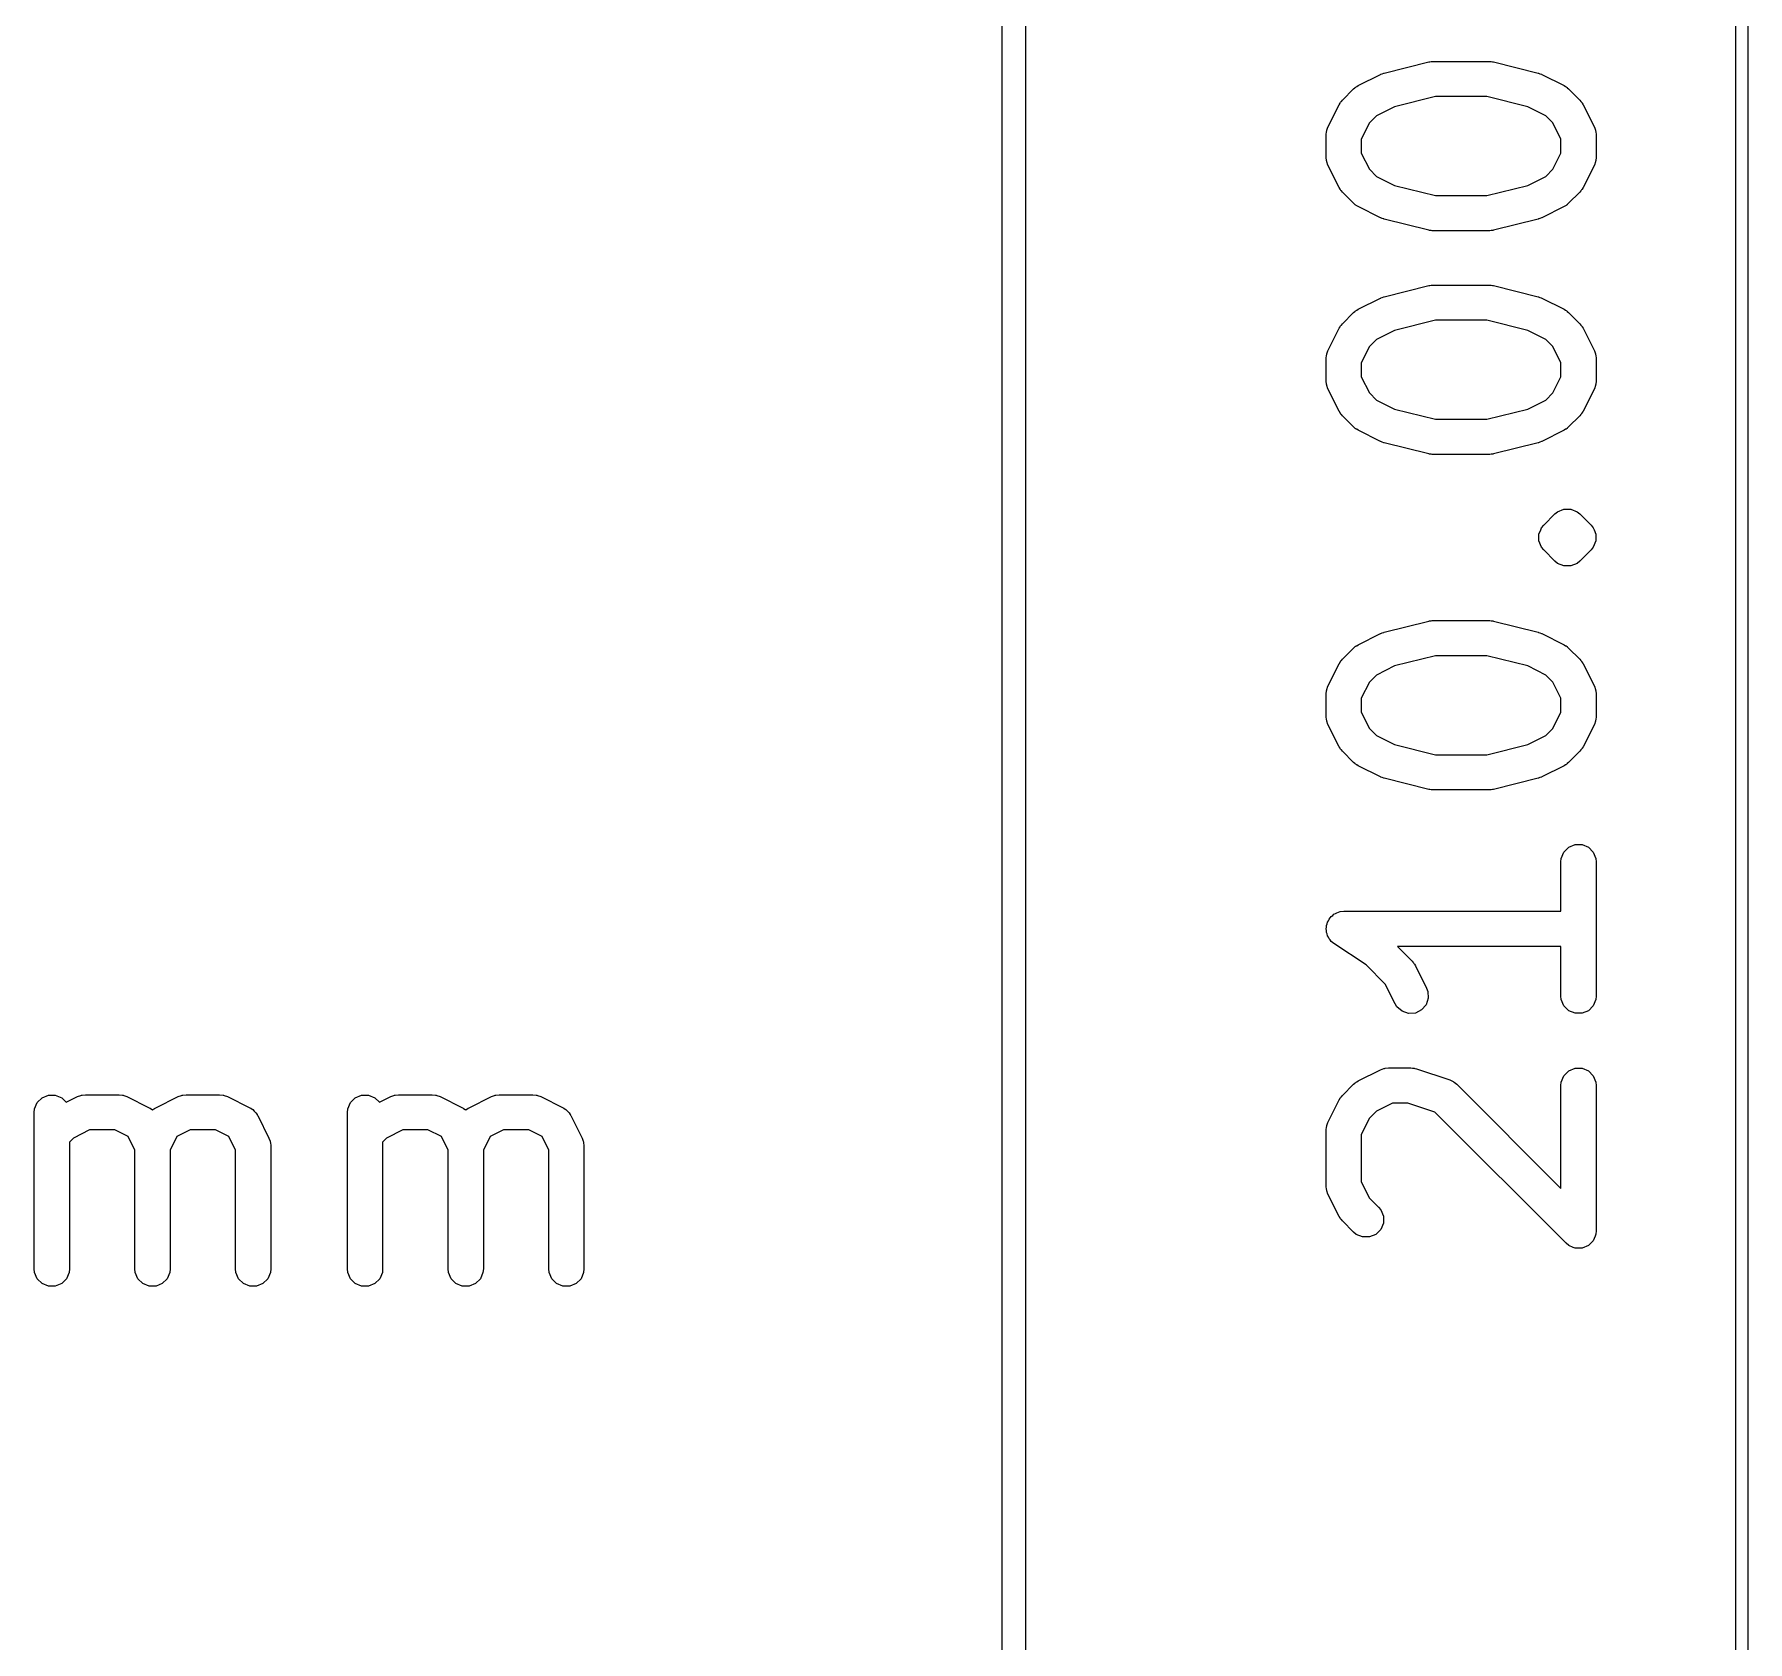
# Model space of a CAD drawing. Extents: x 2 to 13.8, y -9.5 to -0.7.
# Drawn here: x 13.4972 to 13.7844, y -5.5863 to -5.3168 of the extents above; entities that cross this region are included whole.
import ezdxf

# ---------------------------------------------------------------- set-up
doc = ezdxf.new("R2010")
doc.units = 0
doc.header["$MEASUREMENT"] = 0
doc.layers.add('BLACK', color=7, linetype='CONTINUOUS')

msp = doc.modelspace()

# ---------------------------------------------------------------- linework, layer by layer
at = {"layer": 'BLACK', "linetype": 'CONTINUOUS'}
for p, q in [((13.78248, -9.4448), (13.78248, -1.18512)), ((13.78445, -1.18512), (13.78445, -9.4448)), ((13.65945, -9.25197), (13.65945, -1.37795)), ((13.66339, -1.37795), (13.66339, -9.25197)), ((13.72351, -5.32334), (13.73101, -5.32147)), ((13.73101, -5.32147), (13.73111, -5.32146)), ((13.73111, -5.32146), (13.73115, -5.32144)), ((13.73115, -5.32144), (13.73136, -5.32142)), ((13.73136, -5.32142), (13.73158, -5.32139)), ((13.73158, -5.32139), (13.73162, -5.32139)), ((13.73162, -5.32139), (13.73172, -5.32138)), ((13.73172, -5.32138), (13.7411, -5.32138)), ((13.7411, -5.32138), (13.7412, -5.32139)), ((13.7412, -5.32139), (13.74124, -5.32139)), ((13.74124, -5.32139), (13.74146, -5.32142)), ((13.74146, -5.32142), (13.74167, -5.32144)), ((13.74167, -5.32144), (13.74171, -5.32146)), ((13.74171, -5.32146), (13.74181, -5.32147)), ((13.74181, -5.32147), (13.74931, -5.32334)), ((13.71915, -5.32544), (13.7229, -5.32357)), ((13.7229, -5.32357), (13.72295, -5.32355)), ((13.72295, -5.32355), (13.72296, -5.32354)), ((13.72296, -5.32354), (13.7232, -5.32345)), ((13.7232, -5.32345), (13.72344, -5.32336)), ((13.72344, -5.32336), (13.72347, -5.32336)), ((13.72347, -5.32336), (13.72351, -5.32334)), ((13.74931, -5.32334), (13.74935, -5.32336)), ((13.74935, -5.32336), (13.74938, -5.32336)), ((13.74938, -5.32336), (13.74962, -5.32345)), ((13.74962, -5.32345), (13.74986, -5.32354)), ((13.74986, -5.32354), (13.74987, -5.32355)), ((13.74987, -5.32355), (13.74992, -5.32357)), ((13.74992, -5.32357), (13.75367, -5.32544)), ((13.71651, -5.32787), (13.71839, -5.326)), ((13.71839, -5.326), (13.71861, -5.32581)), ((13.71861, -5.32581), (13.71866, -5.32575)), ((13.71866, -5.32575), (13.71875, -5.3257)), ((13.71875, -5.3257), (13.71883, -5.32563)), ((13.71883, -5.32563), (13.71891, -5.3256)), ((13.71891, -5.3256), (13.71915, -5.32544)), ((13.73209, -5.32729), (13.72525, -5.329)), ((13.74073, -5.32729), (13.73209, -5.32729)), ((13.74757, -5.329), (13.74073, -5.32729)), ((13.75367, -5.32544), (13.75391, -5.3256)), ((13.75391, -5.3256), (13.75399, -5.32563)), ((13.75399, -5.32563), (13.75407, -5.3257)), ((13.75407, -5.3257), (13.75416, -5.32575)), ((13.75416, -5.32575), (13.75421, -5.32581)), ((13.75421, -5.32581), (13.75443, -5.326)), ((13.75443, -5.326), (13.75631, -5.32787)), ((13.71408, -5.33239), (13.71596, -5.32864)), ((13.71596, -5.32864), (13.71611, -5.32839)), ((13.71611, -5.32839), (13.71614, -5.32832)), ((13.71614, -5.32832), (13.71621, -5.32824)), ((13.71621, -5.32824), (13.71627, -5.32815)), ((13.71627, -5.32815), (13.71633, -5.3281)), ((13.71633, -5.3281), (13.71651, -5.32787)), ((13.72222, -5.33051), (13.72103, -5.33171)), ((13.72525, -5.329), (13.72222, -5.33051)), ((13.7506, -5.33051), (13.74757, -5.329)), ((13.75179, -5.33171), (13.7506, -5.33051)), ((13.75631, -5.32787), (13.75649, -5.3281)), ((13.75649, -5.3281), (13.75655, -5.32815)), ((13.75655, -5.32815), (13.75661, -5.32824)), ((13.75661, -5.32824), (13.75668, -5.32832)), ((13.75668, -5.32832), (13.75671, -5.32839)), ((13.75671, -5.32839), (13.75686, -5.32864)), ((13.75686, -5.32864), (13.75874, -5.33239)), ((13.71377, -5.33371), (13.71383, -5.33313)), ((13.71383, -5.33313), (13.71387, -5.33303)), ((13.71387, -5.33303), (13.71388, -5.33293)), ((13.71388, -5.33293), (13.71408, -5.33239)), ((13.72103, -5.33171), (13.71968, -5.33441)), ((13.75314, -5.33441), (13.75179, -5.33171)), ((13.75874, -5.33239), (13.75894, -5.33293)), ((13.75894, -5.33293), (13.75895, -5.33303)), ((13.75895, -5.33303), (13.75899, -5.33313)), ((13.75899, -5.33313), (13.75905, -5.33371)), ((13.71377, -5.33746), (13.71377, -5.33371)), ((13.71968, -5.33441), (13.71968, -5.33676)), ((13.75314, -5.33676), (13.75314, -5.33441)), ((13.75905, -5.33371), (13.75905, -5.33746)), ((13.71383, -5.33803), (13.71377, -5.33746)), ((13.71387, -5.33813), (13.71383, -5.33803)), ((13.71388, -5.33824), (13.71387, -5.33813)), ((13.71408, -5.33878), (13.71388, -5.33824)), ((13.71596, -5.34253), (13.71408, -5.33878)), ((13.71968, -5.33676), (13.72103, -5.33946)), ((13.75179, -5.33946), (13.75314, -5.33676)), ((13.75874, -5.33878), (13.75686, -5.34253)), ((13.75894, -5.33824), (13.75874, -5.33878)), ((13.75895, -5.33813), (13.75894, -5.33824)), ((13.75899, -5.33803), (13.75895, -5.33813)), ((13.75905, -5.33746), (13.75899, -5.33803)), ((13.72103, -5.33946), (13.72222, -5.34066)), ((13.72222, -5.34066), (13.72525, -5.34217)), ((13.72525, -5.34217), (13.73209, -5.34388)), ((13.74073, -5.34388), (13.74757, -5.34217)), ((13.74757, -5.34217), (13.7506, -5.34066)), ((13.7506, -5.34066), (13.75179, -5.33946)), ((13.71611, -5.34278), (13.71596, -5.34253)), ((13.71614, -5.34285), (13.71611, -5.34278)), ((13.71621, -5.34293), (13.71614, -5.34285)), ((13.71627, -5.34302), (13.71621, -5.34293)), ((13.71633, -5.34307), (13.71627, -5.34302)), ((13.71651, -5.3433), (13.71633, -5.34307)), ((13.71839, -5.34517), (13.71651, -5.3433)), ((13.73209, -5.34388), (13.74073, -5.34388)), ((13.75631, -5.3433), (13.75443, -5.34517)), ((13.75649, -5.34307), (13.75631, -5.3433)), ((13.75655, -5.34302), (13.75649, -5.34307)), ((13.75661, -5.34293), (13.75655, -5.34302)), ((13.75668, -5.34285), (13.75661, -5.34293)), ((13.75671, -5.34278), (13.75668, -5.34285)), ((13.75686, -5.34253), (13.75671, -5.34278)), ((13.71861, -5.34536), (13.71839, -5.34517)), ((13.71866, -5.34541), (13.71861, -5.34536)), ((13.71875, -5.34547), (13.71866, -5.34541)), ((13.71883, -5.34554), (13.71875, -5.34547)), ((13.71891, -5.34557), (13.71883, -5.34554)), ((13.71915, -5.34572), (13.71891, -5.34557)), ((13.7229, -5.3476), (13.71915, -5.34572)), ((13.72295, -5.34761), (13.7229, -5.3476)), ((13.72296, -5.34763), (13.72295, -5.34761)), ((13.7232, -5.34771), (13.72296, -5.34763)), ((13.72344, -5.3478), (13.7232, -5.34771)), ((13.72347, -5.34781), (13.72344, -5.3478)), ((13.72351, -5.34782), (13.72347, -5.34781)), ((13.73101, -5.3497), (13.72351, -5.34782)), ((13.74931, -5.34782), (13.74181, -5.3497)), ((13.74935, -5.34781), (13.74931, -5.34782)), ((13.74938, -5.3478), (13.74935, -5.34781)), ((13.74962, -5.34771), (13.74938, -5.3478)), ((13.74986, -5.34763), (13.74962, -5.34771)), ((13.74987, -5.34761), (13.74986, -5.34763)), ((13.74992, -5.3476), (13.74987, -5.34761)), ((13.75367, -5.34572), (13.74992, -5.3476)), ((13.75391, -5.34557), (13.75367, -5.34572)), ((13.75399, -5.34554), (13.75391, -5.34557)), ((13.75407, -5.34547), (13.75399, -5.34554)), ((13.75416, -5.34541), (13.75407, -5.34547)), ((13.75421, -5.34536), (13.75416, -5.34541)), ((13.75443, -5.34517), (13.75421, -5.34536)), ((13.73111, -5.34971), (13.73101, -5.3497)), ((13.73115, -5.34973), (13.73111, -5.34971)), ((13.73136, -5.34975), (13.73115, -5.34973)), ((13.73158, -5.34978), (13.73136, -5.34975)), ((13.73162, -5.34977), (13.73158, -5.34978)), ((13.73172, -5.34978), (13.73162, -5.34977)), ((13.7411, -5.34978), (13.73172, -5.34978)), ((13.7412, -5.34977), (13.7411, -5.34978)), ((13.74124, -5.34978), (13.7412, -5.34977)), ((13.74146, -5.34975), (13.74124, -5.34978)), ((13.74167, -5.34973), (13.74146, -5.34975)), ((13.74171, -5.34971), (13.74167, -5.34973)), ((13.74181, -5.3497), (13.74171, -5.34971)), ((13.72351, -5.36084), (13.73101, -5.35897)), ((13.73101, -5.35897), (13.73111, -5.35895)), ((13.73111, -5.35895), (13.73115, -5.35893)), ((13.73115, -5.35893), (13.73136, -5.35891)), ((13.73136, -5.35891), (13.73158, -5.35888)), ((13.73158, -5.35888), (13.73162, -5.35889)), ((13.73162, -5.35889), (13.73172, -5.35888)), ((13.73172, -5.35888), (13.7411, -5.35888)), ((13.7411, -5.35888), (13.7412, -5.35889)), ((13.7412, -5.35889), (13.74124, -5.35888)), ((13.74124, -5.35888), (13.74146, -5.35891)), ((13.74146, -5.35891), (13.74167, -5.35893)), ((13.74167, -5.35893), (13.74171, -5.35895)), ((13.74171, -5.35895), (13.74181, -5.35897)), ((13.74181, -5.35897), (13.74931, -5.36084)), ((13.71915, -5.36294), (13.7229, -5.36106)), ((13.7229, -5.36106), (13.72295, -5.36105)), ((13.72295, -5.36105), (13.72296, -5.36103)), ((13.72296, -5.36103), (13.7232, -5.36095)), ((13.7232, -5.36095), (13.72344, -5.36086)), ((13.72344, -5.36086), (13.72347, -5.36086)), ((13.72347, -5.36086), (13.72351, -5.36084)), ((13.74931, -5.36084), (13.74935, -5.36086)), ((13.74935, -5.36086), (13.74938, -5.36086)), ((13.74938, -5.36086), (13.74962, -5.36095)), ((13.74962, -5.36095), (13.74986, -5.36103)), ((13.74986, -5.36103), (13.74987, -5.36105)), ((13.74987, -5.36105), (13.74992, -5.36106)), ((13.74992, -5.36106), (13.75367, -5.36294)), ((13.71651, -5.36537), (13.71839, -5.36349)), ((13.71839, -5.36349), (13.71861, -5.36331)), ((13.71861, -5.36331), (13.71866, -5.36325)), ((13.71866, -5.36325), (13.71875, -5.36319)), ((13.71875, -5.36319), (13.71883, -5.36312)), ((13.71883, -5.36312), (13.71891, -5.36309)), ((13.71891, -5.36309), (13.71915, -5.36294)), ((13.73209, -5.36478), (13.72525, -5.36649)), ((13.74073, -5.36478), (13.73209, -5.36478)), ((13.74757, -5.36649), (13.74073, -5.36478)), ((13.75367, -5.36294), (13.75391, -5.36309)), ((13.75391, -5.36309), (13.75399, -5.36312)), ((13.75399, -5.36312), (13.75407, -5.36319)), ((13.75407, -5.36319), (13.75416, -5.36325)), ((13.75416, -5.36325), (13.75421, -5.36331)), ((13.75421, -5.36331), (13.75443, -5.36349)), ((13.75443, -5.36349), (13.75631, -5.36537)), ((13.71408, -5.36988), (13.71596, -5.36613)), ((13.71596, -5.36613), (13.71611, -5.36589)), ((13.71611, -5.36589), (13.71614, -5.36581)), ((13.71614, -5.36581), (13.71621, -5.36573)), ((13.71621, -5.36573), (13.71627, -5.36564)), ((13.71627, -5.36564), (13.71633, -5.36559)), ((13.71633, -5.36559), (13.71651, -5.36537)), ((13.72222, -5.36801), (13.72103, -5.3692)), ((13.72525, -5.36649), (13.72222, -5.36801)), ((13.7506, -5.36801), (13.74757, -5.36649)), ((13.75179, -5.3692), (13.7506, -5.36801)), ((13.75631, -5.36537), (13.75649, -5.36559)), ((13.75649, -5.36559), (13.75655, -5.36564)), ((13.75655, -5.36564), (13.75661, -5.36573)), ((13.75661, -5.36573), (13.75668, -5.36581)), ((13.75668, -5.36581), (13.75671, -5.36589)), ((13.75671, -5.36589), (13.75686, -5.36613)), ((13.75686, -5.36613), (13.75874, -5.36988)), ((13.71377, -5.3712), (13.71383, -5.37063)), ((13.71383, -5.37063), (13.71387, -5.37053)), ((13.71387, -5.37053), (13.71388, -5.37042)), ((13.71388, -5.37042), (13.71408, -5.36988)), ((13.72103, -5.3692), (13.71968, -5.3719)), ((13.75314, -5.3719), (13.75179, -5.3692)), ((13.75874, -5.36988), (13.75894, -5.37042)), ((13.75894, -5.37042), (13.75895, -5.37053)), ((13.75895, -5.37053), (13.75899, -5.37063)), ((13.75899, -5.37063), (13.75905, -5.3712)), ((13.71377, -5.37495), (13.71377, -5.3712)), ((13.71968, -5.3719), (13.71968, -5.37426)), ((13.75314, -5.37426), (13.75314, -5.3719)), ((13.75905, -5.3712), (13.75905, -5.37495)), ((13.71383, -5.37553), (13.71377, -5.37495)), ((13.71387, -5.37563), (13.71383, -5.37553)), ((13.71388, -5.37573), (13.71387, -5.37563)), ((13.71408, -5.37627), (13.71388, -5.37573)), ((13.71596, -5.38002), (13.71408, -5.37627)), ((13.71968, -5.37426), (13.72103, -5.37695)), ((13.75179, -5.37695), (13.75314, -5.37426)), ((13.75874, -5.37627), (13.75686, -5.38002)), ((13.75894, -5.37573), (13.75874, -5.37627)), ((13.75895, -5.37563), (13.75894, -5.37573)), ((13.75899, -5.37553), (13.75895, -5.37563)), ((13.75905, -5.37495), (13.75899, -5.37553)), ((13.72103, -5.37695), (13.72222, -5.37815)), ((13.72222, -5.37815), (13.72525, -5.37967)), ((13.74757, -5.37967), (13.7506, -5.37815)), ((13.7506, -5.37815), (13.75179, -5.37695)), ((13.71611, -5.38027), (13.71596, -5.38002)), ((13.71614, -5.38034), (13.71611, -5.38027)), ((13.71621, -5.38042), (13.71614, -5.38034)), ((13.71627, -5.38051), (13.71621, -5.38042)), ((13.71633, -5.38056), (13.71627, -5.38051)), ((13.71651, -5.38079), (13.71633, -5.38056)), ((13.71839, -5.38267), (13.71651, -5.38079)), ((13.72525, -5.37967), (13.73209, -5.38137)), ((13.73209, -5.38137), (13.74073, -5.38137)), ((13.74073, -5.38137), (13.74757, -5.37967)), ((13.75631, -5.38079), (13.75443, -5.38267)), ((13.75649, -5.38056), (13.75631, -5.38079)), ((13.75655, -5.38051), (13.75649, -5.38056)), ((13.75661, -5.38042), (13.75655, -5.38051)), ((13.75668, -5.38034), (13.75661, -5.38042)), ((13.75671, -5.38027), (13.75668, -5.38034)), ((13.75686, -5.38002), (13.75671, -5.38027)), ((13.71861, -5.38285), (13.71839, -5.38267)), ((13.71866, -5.38291), (13.71861, -5.38285)), ((13.71875, -5.38297), (13.71866, -5.38291)), ((13.71883, -5.38303), (13.71875, -5.38297)), ((13.71891, -5.38306), (13.71883, -5.38303)), ((13.71915, -5.38322), (13.71891, -5.38306)), ((13.7229, -5.38509), (13.71915, -5.38322)), ((13.72295, -5.38511), (13.7229, -5.38509)), ((13.72296, -5.38512), (13.72295, -5.38511)), ((13.7232, -5.38521), (13.72296, -5.38512)), ((13.72344, -5.3853), (13.7232, -5.38521)), ((13.74962, -5.38521), (13.74938, -5.3853)), ((13.74986, -5.38512), (13.74962, -5.38521)), ((13.74987, -5.38511), (13.74986, -5.38512)), ((13.74992, -5.38509), (13.74987, -5.38511)), ((13.75367, -5.38322), (13.74992, -5.38509)), ((13.75391, -5.38306), (13.75367, -5.38322)), ((13.75399, -5.38303), (13.75391, -5.38306)), ((13.75407, -5.38297), (13.75399, -5.38303)), ((13.75416, -5.38291), (13.75407, -5.38297)), ((13.75421, -5.38285), (13.75416, -5.38291)), ((13.75443, -5.38267), (13.75421, -5.38285)), ((13.72347, -5.3853), (13.72344, -5.3853)), ((13.72351, -5.38532), (13.72347, -5.3853)), ((13.73101, -5.38719), (13.72351, -5.38532)), ((13.73111, -5.38721), (13.73101, -5.38719)), ((13.73115, -5.38722), (13.73111, -5.38721)), ((13.73136, -5.38724), (13.73115, -5.38722)), ((13.73158, -5.38728), (13.73136, -5.38724)), ((13.73162, -5.38727), (13.73158, -5.38728)), ((13.73172, -5.38728), (13.73162, -5.38727)), ((13.7411, -5.38728), (13.73172, -5.38728)), ((13.7412, -5.38727), (13.7411, -5.38728)), ((13.74124, -5.38728), (13.7412, -5.38727)), ((13.74146, -5.38724), (13.74124, -5.38728)), ((13.74167, -5.38722), (13.74146, -5.38724)), ((13.74171, -5.38721), (13.74167, -5.38722)), ((13.74181, -5.38719), (13.74171, -5.38721)), ((13.74931, -5.38532), (13.74181, -5.38719)), ((13.74935, -5.3853), (13.74931, -5.38532)), ((13.74938, -5.3853), (13.74935, -5.3853)), ((13.75258, -5.39687), (13.75364, -5.39643)), ((13.75364, -5.39643), (13.7548, -5.39643)), ((13.7548, -5.39643), (13.75586, -5.39687)), ((13.74975, -5.3999), (13.74989, -5.39956)), ((13.74989, -5.39956), (13.75026, -5.39911)), ((13.74989, -5.39956), (13.74989, -5.39956)), ((13.75026, -5.39911), (13.75213, -5.39724)), ((13.75213, -5.39724), (13.75258, -5.39687)), ((13.75586, -5.39687), (13.75586, -5.39687)), ((13.75586, -5.39687), (13.75631, -5.39724)), ((13.75631, -5.39724), (13.75818, -5.39911)), ((13.75818, -5.39911), (13.75855, -5.39956)), ((13.75855, -5.39956), (13.75869, -5.3999)), ((13.74945, -5.40062), (13.74975, -5.3999)), ((13.74945, -5.40178), (13.74945, -5.40062)), ((13.74989, -5.40284), (13.74945, -5.40178)), ((13.75899, -5.40178), (13.75855, -5.40284)), ((13.75869, -5.3999), (13.75899, -5.40062)), ((13.75899, -5.40062), (13.75899, -5.40178)), ((13.75026, -5.40329), (13.74989, -5.40284)), ((13.74989, -5.40284), (13.74989, -5.40284)), ((13.75213, -5.40516), (13.75026, -5.40329)), ((13.75258, -5.40553), (13.75213, -5.40516)), ((13.75631, -5.40516), (13.75586, -5.40553)), ((13.75818, -5.40329), (13.75631, -5.40516)), ((13.75855, -5.40284), (13.75818, -5.40329)), ((13.75364, -5.40597), (13.75258, -5.40553)), ((13.7548, -5.40597), (13.75364, -5.40597)), ((13.75586, -5.40553), (13.7548, -5.40597)), ((13.72351, -5.41708), (13.73101, -5.41521)), ((13.73101, -5.41521), (13.73111, -5.41519)), ((13.73111, -5.41519), (13.73115, -5.41518)), ((13.73115, -5.41518), (13.73136, -5.41516)), ((13.73136, -5.41516), (13.73158, -5.41512)), ((13.73158, -5.41512), (13.73162, -5.41513)), ((13.73162, -5.41513), (13.73172, -5.41512)), ((13.73172, -5.41512), (13.7411, -5.41512)), ((13.7411, -5.41512), (13.7412, -5.41513)), ((13.7412, -5.41513), (13.74124, -5.41512)), ((13.74124, -5.41512), (13.74146, -5.41516)), ((13.74146, -5.41516), (13.74167, -5.41518)), ((13.74167, -5.41518), (13.74171, -5.41519)), ((13.74171, -5.41519), (13.74181, -5.41521)), ((13.74181, -5.41521), (13.74931, -5.41708)), ((13.71839, -5.41973), (13.71861, -5.41955)), ((13.71861, -5.41955), (13.71866, -5.41949)), ((13.71866, -5.41949), (13.71875, -5.41943)), ((13.71875, -5.41943), (13.71883, -5.41937)), ((13.71883, -5.41937), (13.71891, -5.41934)), ((13.71891, -5.41934), (13.71915, -5.41918)), ((13.71915, -5.41918), (13.7229, -5.41731)), ((13.7229, -5.41731), (13.72295, -5.41729)), ((13.72295, -5.41729), (13.72296, -5.41728)), ((13.72296, -5.41728), (13.7232, -5.41719)), ((13.7232, -5.41719), (13.72344, -5.4171)), ((13.72344, -5.4171), (13.72347, -5.4171)), ((13.72347, -5.4171), (13.72351, -5.41708)), ((13.74931, -5.41708), (13.74935, -5.4171)), ((13.74935, -5.4171), (13.74938, -5.4171)), ((13.74938, -5.4171), (13.74962, -5.41719)), ((13.74962, -5.41719), (13.74986, -5.41728)), ((13.74986, -5.41728), (13.74987, -5.41729)), ((13.74987, -5.41729), (13.74992, -5.41731)), ((13.74992, -5.41731), (13.75367, -5.41918)), ((13.75367, -5.41918), (13.75391, -5.41934)), ((13.75391, -5.41934), (13.75399, -5.41937)), ((13.75399, -5.41937), (13.75407, -5.41943)), ((13.75407, -5.41943), (13.75416, -5.41949)), ((13.75416, -5.41949), (13.75421, -5.41955)), ((13.75421, -5.41955), (13.75443, -5.41973)), ((13.71408, -5.42613), (13.71596, -5.42238)), ((13.71596, -5.42238), (13.71611, -5.42213)), ((13.71611, -5.42213), (13.71614, -5.42206)), ((13.71614, -5.42206), (13.71621, -5.42198)), ((13.71621, -5.42198), (13.71627, -5.42189)), ((13.71627, -5.42189), (13.71633, -5.42184)), ((13.71633, -5.42184), (13.71651, -5.42161)), ((13.71651, -5.42161), (13.71839, -5.41973)), ((13.73209, -5.42103), (13.72525, -5.42273)), ((13.74073, -5.42103), (13.73209, -5.42103)), ((13.74757, -5.42273), (13.74073, -5.42103)), ((13.75443, -5.41973), (13.75631, -5.42161)), ((13.75631, -5.42161), (13.75649, -5.42184)), ((13.75649, -5.42184), (13.75655, -5.42189)), ((13.75655, -5.42189), (13.75661, -5.42198)), ((13.75661, -5.42198), (13.75668, -5.42206)), ((13.75668, -5.42206), (13.75671, -5.42213)), ((13.75671, -5.42213), (13.75686, -5.42238)), ((13.75686, -5.42238), (13.75874, -5.42613)), ((13.72103, -5.42545), (13.71968, -5.42814)), ((13.72222, -5.42425), (13.72103, -5.42545)), ((13.72525, -5.42273), (13.72222, -5.42425)), ((13.7506, -5.42425), (13.74757, -5.42273)), ((13.75179, -5.42545), (13.7506, -5.42425)), ((13.75314, -5.42814), (13.75179, -5.42545)), ((13.71377, -5.42745), (13.71383, -5.42687)), ((13.71377, -5.4312), (13.71377, -5.42745)), ((13.71383, -5.42687), (13.71387, -5.42677)), ((13.71387, -5.42677), (13.71388, -5.42667)), ((13.71388, -5.42667), (13.71408, -5.42613)), ((13.71968, -5.42814), (13.71968, -5.4305)), ((13.75314, -5.4305), (13.75314, -5.42814)), ((13.75874, -5.42613), (13.75894, -5.42667)), ((13.75894, -5.42667), (13.75895, -5.42677)), ((13.75895, -5.42677), (13.75899, -5.42687)), ((13.75899, -5.42687), (13.75905, -5.42745)), ((13.75905, -5.42745), (13.75905, -5.4312)), ((13.71383, -5.43177), (13.71377, -5.4312)), ((13.71968, -5.4305), (13.72103, -5.4332)), ((13.75179, -5.4332), (13.75314, -5.4305)), ((13.75905, -5.4312), (13.75899, -5.43177)), ((13.71387, -5.43187), (13.71383, -5.43177)), ((13.71388, -5.43198), (13.71387, -5.43187)), ((13.71408, -5.43252), (13.71388, -5.43198)), ((13.71596, -5.43627), (13.71408, -5.43252)), ((13.72103, -5.4332), (13.72222, -5.43439)), ((13.7506, -5.43439), (13.75179, -5.4332)), ((13.75874, -5.43252), (13.75686, -5.43627)), ((13.75894, -5.43198), (13.75874, -5.43252)), ((13.75895, -5.43187), (13.75894, -5.43198)), ((13.75899, -5.43177), (13.75895, -5.43187)), ((13.71611, -5.43651), (13.71596, -5.43627)), ((13.71614, -5.43659), (13.71611, -5.43651)), ((13.71621, -5.43667), (13.71614, -5.43659)), ((13.71627, -5.43676), (13.71621, -5.43667)), ((13.71633, -5.43681), (13.71627, -5.43676)), ((13.71651, -5.43703), (13.71633, -5.43681)), ((13.72222, -5.43439), (13.72525, -5.43591)), ((13.72525, -5.43591), (13.73209, -5.43762)), ((13.74073, -5.43762), (13.74757, -5.43591)), ((13.74757, -5.43591), (13.7506, -5.43439)), ((13.75649, -5.43681), (13.75631, -5.43703)), ((13.75655, -5.43676), (13.75649, -5.43681)), ((13.75661, -5.43667), (13.75655, -5.43676)), ((13.75668, -5.43659), (13.75661, -5.43667)), ((13.75671, -5.43651), (13.75668, -5.43659)), ((13.75686, -5.43627), (13.75671, -5.43651)), ((13.71839, -5.43891), (13.71651, -5.43703)), ((13.71861, -5.43909), (13.71839, -5.43891)), ((13.71866, -5.43915), (13.71861, -5.43909)), ((13.71875, -5.43921), (13.71866, -5.43915)), ((13.71883, -5.43928), (13.71875, -5.43921)), ((13.71891, -5.43931), (13.71883, -5.43928)), ((13.71915, -5.43946), (13.71891, -5.43931)), ((13.7229, -5.44134), (13.71915, -5.43946)), ((13.73209, -5.43762), (13.74073, -5.43762)), ((13.75367, -5.43946), (13.74992, -5.44134)), ((13.75391, -5.43931), (13.75367, -5.43946)), ((13.75399, -5.43928), (13.75391, -5.43931)), ((13.75407, -5.43921), (13.75399, -5.43928)), ((13.75416, -5.43915), (13.75407, -5.43921)), ((13.75421, -5.43909), (13.75416, -5.43915)), ((13.75443, -5.43891), (13.75421, -5.43909)), ((13.75631, -5.43703), (13.75443, -5.43891)), ((13.72295, -5.44135), (13.7229, -5.44134)), ((13.72296, -5.44136), (13.72295, -5.44135)), ((13.7232, -5.44145), (13.72296, -5.44136)), ((13.72344, -5.44154), (13.7232, -5.44145)), ((13.72347, -5.44154), (13.72344, -5.44154)), ((13.72351, -5.44156), (13.72347, -5.44154)), ((13.73101, -5.44343), (13.72351, -5.44156)), ((13.74931, -5.44156), (13.74181, -5.44343)), ((13.74935, -5.44154), (13.74931, -5.44156)), ((13.74938, -5.44154), (13.74935, -5.44154)), ((13.74962, -5.44145), (13.74938, -5.44154)), ((13.74986, -5.44136), (13.74962, -5.44145)), ((13.74987, -5.44135), (13.74986, -5.44136)), ((13.74992, -5.44134), (13.74987, -5.44135)), ((13.73111, -5.44345), (13.73101, -5.44343)), ((13.73115, -5.44347), (13.73111, -5.44345)), ((13.73136, -5.44349), (13.73115, -5.44347)), ((13.73158, -5.44352), (13.73136, -5.44349)), ((13.73162, -5.44351), (13.73158, -5.44352)), ((13.73172, -5.44352), (13.73162, -5.44351)), ((13.7411, -5.44352), (13.73172, -5.44352)), ((13.7412, -5.44351), (13.7411, -5.44352)), ((13.74124, -5.44352), (13.7412, -5.44351)), ((13.74146, -5.44349), (13.74124, -5.44352)), ((13.74167, -5.44347), (13.74146, -5.44349)), ((13.74171, -5.44345), (13.74167, -5.44347)), ((13.74181, -5.44343), (13.74171, -5.44345)), ((13.7532, -5.45499), (13.75364, -5.45393)), ((13.75364, -5.45393), (13.75445, -5.45311)), ((13.75445, -5.45311), (13.75552, -5.45267)), ((13.75552, -5.45267), (13.75667, -5.45267)), ((13.75667, -5.45267), (13.75774, -5.45311)), ((13.75774, -5.45311), (13.75855, -5.45393)), ((13.75855, -5.45393), (13.75899, -5.45499)), ((13.75314, -5.45557), (13.7532, -5.45499)), ((13.75314, -5.46386), (13.75314, -5.45557)), ((13.75899, -5.45499), (13.75905, -5.45557)), ((13.75905, -5.45557), (13.75905, -5.47807)), ((13.714, -5.46569), (13.71416, -5.46545)), ((13.71416, -5.46545), (13.71427, -5.46518)), ((13.71427, -5.46518), (13.71447, -5.46497)), ((13.71447, -5.46497), (13.71464, -5.46473)), ((13.71464, -5.46473), (13.71488, -5.46457)), ((13.71488, -5.46457), (13.71508, -5.46436)), ((13.71508, -5.46436), (13.71535, -5.46425)), ((13.71535, -5.46425), (13.71559, -5.46409)), ((13.71559, -5.46409), (13.71588, -5.46403)), ((13.71588, -5.46403), (13.71615, -5.46392)), ((13.71615, -5.46392), (13.71672, -5.46386)), ((13.71672, -5.46386), (13.71672, -5.46386)), ((13.71672, -5.46386), (13.71672, -5.46386)), ((13.71672, -5.46386), (13.71673, -5.46386)), ((13.71673, -5.46386), (13.75314, -5.46386)), ((13.71377, -5.46682), (13.71383, -5.46653)), ((13.71383, -5.4671), (13.71377, -5.46682)), ((13.71383, -5.46624), (13.71394, -5.46597)), ((13.71383, -5.46653), (13.71383, -5.46624)), ((13.71383, -5.46739), (13.71383, -5.4671)), ((13.71394, -5.46766), (13.71383, -5.46739)), ((13.71394, -5.46597), (13.714, -5.46569)), ((13.714, -5.46795), (13.71394, -5.46766)), ((13.71416, -5.46819), (13.714, -5.46795)), ((13.71427, -5.46846), (13.71416, -5.46819)), ((13.71448, -5.46866), (13.71427, -5.46846)), ((13.71464, -5.46891), (13.71448, -5.46866)), ((13.71508, -5.46927), (13.71464, -5.46891)), ((13.71509, -5.46927), (13.71508, -5.46927)), ((13.71508, -5.46927), (13.71508, -5.46927)), ((13.72047, -5.47286), (13.71509, -5.46927)), ((13.71509, -5.46927), (13.71509, -5.46927)), ((13.75314, -5.46977), (13.72573, -5.46977)), ((13.72573, -5.46977), (13.72819, -5.47223)), ((13.75314, -5.47807), (13.75314, -5.46977)), ((13.72367, -5.47606), (13.72047, -5.47286)), ((13.72819, -5.47223), (13.72837, -5.47245)), ((13.72837, -5.47245), (13.72843, -5.47251)), ((13.72843, -5.47251), (13.72849, -5.47259)), ((13.72849, -5.47259), (13.72855, -5.47268)), ((13.72855, -5.47268), (13.72858, -5.47275)), ((13.72858, -5.47275), (13.72874, -5.473)), ((13.72874, -5.473), (13.73061, -5.47674)), ((13.72533, -5.47939), (13.72367, -5.47606)), ((13.73061, -5.47674), (13.73082, -5.47729)), ((13.72564, -5.47988), (13.72533, -5.47939)), ((13.72651, -5.48063), (13.72564, -5.47988)), ((13.73054, -5.47953), (13.72978, -5.4804)), ((13.7309, -5.47843), (13.73054, -5.47953)), ((13.73082, -5.47729), (13.7309, -5.47843)), ((13.7532, -5.47864), (13.75314, -5.47807)), ((13.75364, -5.47971), (13.7532, -5.47864)), ((13.75445, -5.48052), (13.75364, -5.47971)), ((13.75855, -5.47971), (13.75774, -5.48052)), ((13.75899, -5.47864), (13.75855, -5.47971)), ((13.75905, -5.47807), (13.75899, -5.47864)), ((13.7276, -5.48099), (13.72651, -5.48063)), ((13.72875, -5.48091), (13.7276, -5.48099)), ((13.72978, -5.4804), (13.72875, -5.48091)), ((13.75552, -5.48096), (13.75445, -5.48052)), ((13.75667, -5.48096), (13.75552, -5.48096)), ((13.75774, -5.48052), (13.75667, -5.48096)), ((13.71915, -5.4923), (13.7229, -5.49042)), ((13.7229, -5.49042), (13.72344, -5.49022)), ((13.72344, -5.49022), (13.72355, -5.49021)), ((13.72355, -5.49021), (13.72365, -5.49017)), ((13.72365, -5.49017), (13.72422, -5.49011)), ((13.72422, -5.49011), (13.72797, -5.49011)), ((13.72797, -5.49011), (13.72827, -5.49014)), ((13.72827, -5.49014), (13.72834, -5.49013)), ((13.72834, -5.49013), (13.72845, -5.49016)), ((13.72845, -5.49016), (13.72855, -5.49017)), ((13.72855, -5.49017), (13.72862, -5.4902)), ((13.72862, -5.4902), (13.72891, -5.49026)), ((13.72891, -5.49026), (13.73453, -5.49214)), ((13.7532, -5.49249), (13.75364, -5.49142)), ((13.75364, -5.49142), (13.75445, -5.49061)), ((13.75445, -5.49061), (13.75552, -5.49017)), ((13.75552, -5.49017), (13.75667, -5.49017)), ((13.75667, -5.49017), (13.75774, -5.49061)), ((13.75774, -5.49061), (13.75855, -5.49142)), ((13.75855, -5.49142), (13.75899, -5.49249)), ((13.71651, -5.49472), (13.71839, -5.49285)), ((13.71839, -5.49285), (13.71861, -5.49266)), ((13.71861, -5.49266), (13.71866, -5.49261)), ((13.71866, -5.49261), (13.71875, -5.49255)), ((13.71875, -5.49255), (13.71883, -5.49248)), ((13.71883, -5.49248), (13.71891, -5.49245)), ((13.71891, -5.49245), (13.71915, -5.4923)), ((13.73453, -5.49214), (13.73506, -5.49237)), ((13.73506, -5.49237), (13.73514, -5.49244)), ((13.73514, -5.49244), (13.73524, -5.49248)), ((13.73524, -5.49248), (13.73569, -5.49285)), ((13.73569, -5.49285), (13.75314, -5.51031)), ((13.75314, -5.49306), (13.7532, -5.49249)), ((13.75314, -5.51031), (13.75314, -5.49306)), ((13.75899, -5.49249), (13.75905, -5.49306)), ((13.75905, -5.49306), (13.75905, -5.51744)), ((13.49723, -5.49757), (13.49729, -5.49699)), ((13.49729, -5.49699), (13.49773, -5.49592)), ((13.49773, -5.49592), (13.49855, -5.49511)), ((13.49855, -5.49511), (13.49961, -5.49467)), ((13.49961, -5.49467), (13.50076, -5.49467)), ((13.50076, -5.49467), (13.50183, -5.49511)), ((13.50183, -5.49511), (13.50259, -5.49587)), ((13.50259, -5.49587), (13.50449, -5.49492)), ((13.50449, -5.49492), (13.50503, -5.49472)), ((13.50503, -5.49472), (13.50514, -5.49471)), ((13.50514, -5.49471), (13.50524, -5.49467)), ((13.50524, -5.49467), (13.50581, -5.49461)), ((13.50581, -5.49461), (13.51144, -5.49461)), ((13.51144, -5.49461), (13.51201, -5.49467)), ((13.51201, -5.49467), (13.51211, -5.49471)), ((13.51211, -5.49471), (13.51222, -5.49472)), ((13.51222, -5.49472), (13.51276, -5.49492)), ((13.51276, -5.49492), (13.51651, -5.4968)), ((13.51651, -5.4968), (13.5166, -5.49686)), ((13.5166, -5.49686), (13.51665, -5.49687)), ((13.51665, -5.49687), (13.5167, -5.49692)), ((13.5167, -5.49692), (13.517, -5.49711)), ((13.517, -5.49711), (13.51706, -5.49718)), ((13.51706, -5.49718), (13.51712, -5.49711)), ((13.51712, -5.49711), (13.51742, -5.49692)), ((13.51742, -5.49692), (13.51747, -5.49687)), ((13.51747, -5.49687), (13.51752, -5.49686)), ((13.51752, -5.49686), (13.51761, -5.4968)), ((13.51761, -5.4968), (13.52136, -5.49492)), ((13.52136, -5.49492), (13.5219, -5.49472)), ((13.5219, -5.49472), (13.52201, -5.49471)), ((13.52201, -5.49471), (13.52211, -5.49467)), ((13.52211, -5.49467), (13.52268, -5.49461)), ((13.52268, -5.49461), (13.52831, -5.49461)), ((13.52831, -5.49461), (13.52888, -5.49467)), ((13.52888, -5.49467), (13.52898, -5.49471)), ((13.52898, -5.49471), (13.52909, -5.49472)), ((13.52909, -5.49472), (13.52963, -5.49492)), ((13.52963, -5.49492), (13.53338, -5.4968)), ((13.53338, -5.4968), (13.53348, -5.49686)), ((13.53348, -5.49686), (13.53352, -5.49687)), ((13.53352, -5.49687), (13.53358, -5.49692)), ((13.53358, -5.49692), (13.53387, -5.49711)), ((13.53387, -5.49711), (13.53411, -5.49739)), ((13.54973, -5.49757), (13.54978, -5.49699)), ((13.54978, -5.49699), (13.55023, -5.49592)), ((13.55023, -5.49592), (13.55104, -5.49511)), ((13.55104, -5.49511), (13.5521, -5.49467)), ((13.5521, -5.49467), (13.55326, -5.49467)), ((13.55326, -5.49467), (13.55432, -5.49511)), ((13.55432, -5.49511), (13.55509, -5.49587)), ((13.55509, -5.49587), (13.55698, -5.49492)), ((13.55698, -5.49492), (13.55753, -5.49472)), ((13.55753, -5.49472), (13.55763, -5.49471)), ((13.55763, -5.49471), (13.55773, -5.49467)), ((13.55773, -5.49467), (13.55831, -5.49461)), ((13.55831, -5.49461), (13.56393, -5.49461)), ((13.56393, -5.49461), (13.56451, -5.49467)), ((13.56451, -5.49467), (13.5646, -5.49471)), ((13.5646, -5.49471), (13.56471, -5.49472)), ((13.56471, -5.49472), (13.56525, -5.49492)), ((13.56525, -5.49492), (13.569, -5.4968)), ((13.569, -5.4968), (13.5691, -5.49686)), ((13.5691, -5.49686), (13.56914, -5.49687)), ((13.56914, -5.49687), (13.5692, -5.49692)), ((13.5692, -5.49692), (13.56949, -5.49711)), ((13.56949, -5.49711), (13.56955, -5.49718)), ((13.56955, -5.49718), (13.56962, -5.49711)), ((13.56962, -5.49711), (13.56991, -5.49692)), ((13.56991, -5.49692), (13.56997, -5.49687)), ((13.56997, -5.49687), (13.57001, -5.49686)), ((13.57001, -5.49686), (13.57011, -5.4968)), ((13.57011, -5.4968), (13.57386, -5.49492)), ((13.57386, -5.49492), (13.5744, -5.49472)), ((13.5744, -5.49472), (13.5745, -5.49471)), ((13.5745, -5.49471), (13.5746, -5.49467)), ((13.5746, -5.49467), (13.57518, -5.49461)), ((13.57518, -5.49461), (13.5808, -5.49461)), ((13.5808, -5.49461), (13.58138, -5.49467)), ((13.58138, -5.49467), (13.58148, -5.49471)), ((13.58148, -5.49471), (13.58158, -5.49472)), ((13.58158, -5.49472), (13.58212, -5.49492)), ((13.58212, -5.49492), (13.58587, -5.4968)), ((13.58587, -5.4968), (13.58597, -5.49686)), ((13.58597, -5.49686), (13.58601, -5.49687)), ((13.58601, -5.49687), (13.58607, -5.49692)), ((13.58607, -5.49692), (13.58636, -5.49711)), ((13.58636, -5.49711), (13.5866, -5.49739)), ((13.71408, -5.49924), (13.71596, -5.49549)), ((13.71596, -5.49549), (13.71611, -5.49524)), ((13.71611, -5.49524), (13.71614, -5.49517)), ((13.71614, -5.49517), (13.71621, -5.49509)), ((13.71621, -5.49509), (13.71627, -5.495)), ((13.71627, -5.495), (13.71633, -5.49495)), ((13.71633, -5.49495), (13.71651, -5.49472)), ((13.72492, -5.49602), (13.72222, -5.49736)), ((13.72749, -5.49602), (13.72492, -5.49602)), ((13.732, -5.49752), (13.72749, -5.49602)), ((13.49723, -5.52381), (13.49723, -5.49757)), ((13.53411, -5.49739), (13.53439, -5.49763)), ((13.53439, -5.49763), (13.53457, -5.49792)), ((13.53457, -5.49792), (13.53462, -5.49798)), ((13.53462, -5.49798), (13.53464, -5.49802)), ((13.53464, -5.49802), (13.5347, -5.49812)), ((13.5347, -5.49812), (13.53657, -5.50187)), ((13.54973, -5.52381), (13.54973, -5.49757)), ((13.5866, -5.49739), (13.58688, -5.49763)), ((13.58688, -5.49763), (13.58707, -5.49792)), ((13.58707, -5.49792), (13.58712, -5.49798)), ((13.58712, -5.49798), (13.58713, -5.49802)), ((13.58713, -5.49802), (13.58719, -5.49812)), ((13.58719, -5.49812), (13.58907, -5.50187)), ((13.71377, -5.50056), (13.71383, -5.49999)), ((13.71383, -5.49999), (13.71387, -5.49989)), ((13.71387, -5.49989), (13.71388, -5.49978)), ((13.71388, -5.49978), (13.71408, -5.49924)), ((13.72103, -5.49856), (13.71968, -5.50126)), ((13.72222, -5.49736), (13.72103, -5.49856)), ((13.75401, -5.51952), (13.732, -5.49752)), ((13.50381, -5.50187), (13.50314, -5.50254)), ((13.50314, -5.50254), (13.50314, -5.52381)), ((13.50651, -5.50052), (13.50381, -5.50187)), ((13.51074, -5.50052), (13.50651, -5.50052)), ((13.51298, -5.50164), (13.51074, -5.50052)), ((13.51411, -5.50389), (13.51298, -5.50164)), ((13.52114, -5.50164), (13.52001, -5.50389)), ((13.52338, -5.50052), (13.52114, -5.50164)), ((13.52761, -5.50052), (13.52338, -5.50052)), ((13.52986, -5.50164), (13.52761, -5.50052)), ((13.53098, -5.50389), (13.52986, -5.50164)), ((13.53657, -5.50187), (13.53678, -5.50241)), ((13.53678, -5.50241), (13.53679, -5.50252)), ((13.53679, -5.50252), (13.53683, -5.50261)), ((13.53683, -5.50261), (13.53689, -5.50319)), ((13.5563, -5.50187), (13.55563, -5.50254)), ((13.55563, -5.50254), (13.55563, -5.52381)), ((13.559, -5.50052), (13.5563, -5.50187)), ((13.56323, -5.50052), (13.559, -5.50052)), ((13.56548, -5.50164), (13.56323, -5.50052)), ((13.5666, -5.50389), (13.56548, -5.50164)), ((13.57363, -5.50164), (13.57251, -5.50389)), ((13.57588, -5.50052), (13.57363, -5.50164)), ((13.58011, -5.50052), (13.57588, -5.50052)), ((13.58235, -5.50164), (13.58011, -5.50052)), ((13.58347, -5.50389), (13.58235, -5.50164)), ((13.58907, -5.50187), (13.58927, -5.50241)), ((13.58927, -5.50241), (13.58928, -5.50252)), ((13.58928, -5.50252), (13.58932, -5.50261)), ((13.58932, -5.50261), (13.58938, -5.50319)), ((13.71377, -5.50994), (13.71377, -5.50056)), ((13.71968, -5.50126), (13.71968, -5.50924)), ((13.51411, -5.52381), (13.51411, -5.50389)), ((13.52001, -5.50389), (13.52001, -5.52381)), ((13.53098, -5.52381), (13.53098, -5.50389)), ((13.53689, -5.50319), (13.53689, -5.52381)), ((13.5666, -5.52381), (13.5666, -5.50389)), ((13.57251, -5.50389), (13.57251, -5.52381)), ((13.58347, -5.52381), (13.58347, -5.50389)), ((13.58938, -5.50319), (13.58938, -5.52381)), ((13.71383, -5.51051), (13.71377, -5.50994)), ((13.71387, -5.51061), (13.71383, -5.51051)), ((13.71388, -5.51072), (13.71387, -5.51061)), ((13.71408, -5.51126), (13.71388, -5.51072)), ((13.71596, -5.51501), (13.71408, -5.51126)), ((13.71968, -5.50924), (13.72103, -5.51194)), ((13.72103, -5.51194), (13.72256, -5.51347)), ((13.72256, -5.51347), (13.72293, -5.51392)), ((13.72293, -5.51392), (13.72337, -5.51498)), ((13.71611, -5.51525), (13.71596, -5.51501)), ((13.71614, -5.51533), (13.71611, -5.51525)), ((13.71621, -5.51541), (13.71614, -5.51533)), ((13.71627, -5.5155), (13.71621, -5.51541)), ((13.71633, -5.51555), (13.71627, -5.5155)), ((13.71651, -5.51577), (13.71633, -5.51555)), ((13.71839, -5.51765), (13.71651, -5.51577)), ((13.72293, -5.5172), (13.72212, -5.51802)), ((13.72337, -5.51614), (13.72293, -5.5172)), ((13.72337, -5.51498), (13.72337, -5.51614)), ((13.71883, -5.51802), (13.71839, -5.51765)), ((13.7199, -5.51846), (13.71883, -5.51802)), ((13.72105, -5.51846), (13.7199, -5.51846)), ((13.72212, -5.51802), (13.72105, -5.51846)), ((13.75445, -5.51989), (13.75401, -5.51952)), ((13.75521, -5.5202), (13.75445, -5.51989)), ((13.75552, -5.52033), (13.75521, -5.5202)), ((13.75774, -5.51989), (13.75667, -5.52033)), ((13.75855, -5.51908), (13.75774, -5.51989)), ((13.75886, -5.51832), (13.75855, -5.51908)), ((13.75899, -5.51801), (13.75886, -5.51832)), ((13.75905, -5.51744), (13.75899, -5.51801)), ((13.75667, -5.52033), (13.75552, -5.52033)), ((13.75552, -5.52033), (13.75552, -5.52033)), ((13.49729, -5.52439), (13.49723, -5.52381)), ((13.49773, -5.52545), (13.49729, -5.52439)), ((13.49855, -5.52627), (13.49773, -5.52545)), ((13.50264, -5.52545), (13.50183, -5.52627)), ((13.50308, -5.52439), (13.50264, -5.52545)), ((13.50314, -5.52381), (13.50308, -5.52439)), ((13.51416, -5.52439), (13.51411, -5.52381)), ((13.51461, -5.52545), (13.51416, -5.52439)), ((13.51542, -5.52627), (13.51461, -5.52545)), ((13.51952, -5.52545), (13.5187, -5.52627)), ((13.51996, -5.52439), (13.51952, -5.52545)), ((13.52001, -5.52381), (13.51996, -5.52439)), ((13.53104, -5.52439), (13.53098, -5.52381)), ((13.53148, -5.52545), (13.53104, -5.52439)), ((13.53229, -5.52627), (13.53148, -5.52545)), ((13.53639, -5.52545), (13.53557, -5.52627)), ((13.53683, -5.52439), (13.53639, -5.52545)), ((13.53689, -5.52381), (13.53683, -5.52439)), ((13.54978, -5.52439), (13.54973, -5.52381)), ((13.55023, -5.52545), (13.54978, -5.52439)), ((13.55104, -5.52627), (13.55023, -5.52545)), ((13.55514, -5.52545), (13.55432, -5.52627)), ((13.55558, -5.52439), (13.55514, -5.52545)), ((13.55563, -5.52381), (13.55558, -5.52439)), ((13.56666, -5.52439), (13.5666, -5.52381)), ((13.5671, -5.52545), (13.56666, -5.52439)), ((13.56791, -5.52627), (13.5671, -5.52545)), ((13.57201, -5.52545), (13.57119, -5.52627)), ((13.57245, -5.52439), (13.57201, -5.52545)), ((13.57251, -5.52381), (13.57245, -5.52439)), ((13.58353, -5.52439), (13.58347, -5.52381)), ((13.58397, -5.52545), (13.58353, -5.52439)), ((13.58479, -5.52627), (13.58397, -5.52545)), ((13.58888, -5.52545), (13.58807, -5.52627)), ((13.58932, -5.52439), (13.58888, -5.52545)), ((13.58938, -5.52381), (13.58932, -5.52439)), ((13.49961, -5.52671), (13.49855, -5.52627)), ((13.50076, -5.52671), (13.49961, -5.52671)), ((13.50183, -5.52627), (13.50076, -5.52671)), ((13.51648, -5.52671), (13.51542, -5.52627)), ((13.51764, -5.52671), (13.51648, -5.52671)), ((13.5187, -5.52627), (13.51764, -5.52671)), ((13.53336, -5.52671), (13.53229, -5.52627)), ((13.53451, -5.52671), (13.53336, -5.52671)), ((13.53557, -5.52627), (13.53451, -5.52671)), ((13.5521, -5.52671), (13.55104, -5.52627)), ((13.55326, -5.52671), (13.5521, -5.52671)), ((13.55432, -5.52627), (13.55326, -5.52671)), ((13.56898, -5.52671), (13.56791, -5.52627)), ((13.57013, -5.52671), (13.56898, -5.52671)), ((13.57119, -5.52627), (13.57013, -5.52671)), ((13.58585, -5.52671), (13.58479, -5.52627)), ((13.587, -5.52671), (13.58585, -5.52671)), ((13.58807, -5.52627), (13.587, -5.52671))]:
    msp.add_line(p, q, dxfattribs=at)

doc.saveas('drawing.dxf')
